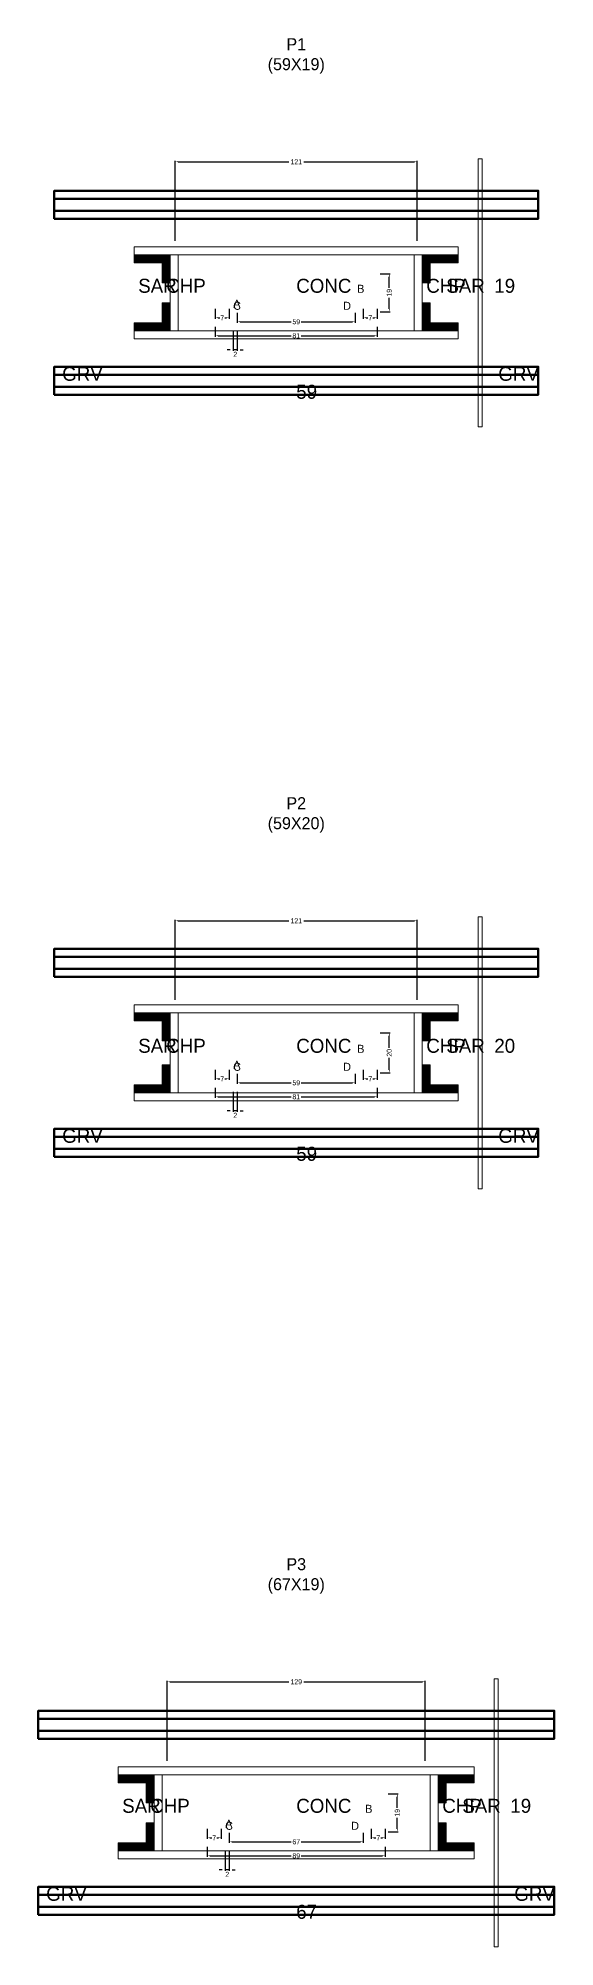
# Model space of a CAD drawing. Header units: centimetres. Extents: x -10500 to 4141, y -7986 to 295.
# Drawn here: x -129 to 129, y -687 to 267 of the extents above; entities that cross this region are included whole.
import ezdxf

# ---------------------------------------------------------------- set-up
doc = ezdxf.new("R2010")
doc.units = ezdxf.units.CM
for name, color, linetype in [('COTA', 241, 'Continuous'), ('GRAVATA', 224, 'Continuous'), ('Hachura', 251, 'Continuous'), ('NOMENCLATURA', 7, 'Continuous'), ('SARRAFO', 251, 'Continuous'), ('Texto Seção', 7, 'Continuous')]:
    doc.layers.add(name, color=color, linetype=linetype)
doc.dimstyles.new('cotax2', dxfattribs={"dimtxt": 2.5, "dimasz": 1.5, "dimexe": 0.5, "dimexo": 0.5, "dimgap": 0.5, "dimtad": 1, "dimcen": 2.5, "dimazin": 3, "dimtfac": 1, "dimtmove": 0, "dimatfit": 3})

# ---------------------------------------------------------------- blocks, each defined once
blk = doc.blocks.new('_CLOSEDFILLED')
at = {"color": 0, "linetype": 'BYBLOCK'}
blk.add_solid([(-1, 0.16), (0, 0), (-1, -0.16)], dxfattribs=at)
blk = doc.blocks.new('*D14')
for p, q in [((-40.5, 123), (-40.5, 118)), ((-39, 118.5), (-2.5, 118.5)), ((2.5, 118.5), (39, 118.5)), ((40.5, 123), (40.5, 118))]:
    blk.add_line(p, q)
at = {"layer": 'Defpoints'}
for p in [(-40.5, 123.5), (-40.5, 118.5), (40.5, 123.5)]:
    blk.add_point(p, dxfattribs=at)
at = {"layer": 'COTA', "xscale": 1.5, "yscale": 1.5, "rotation": 180}
blk.add_blockref('_CLOSEDFILLED', (-40.5, 118.5), dxfattribs=at)
at = {"layer": 'COTA', "xscale": 1.5, "yscale": 1.5}
blk.add_blockref('_CLOSEDFILLED', (40.5, 118.5), dxfattribs=at)
at = {"layer": 'COTA', "insert": (0, 118.5), "char_height": 2.5, "attachment_point": 5}
blk.add_mtext('81', dxfattribs=at)
blk = doc.blocks.new('*D15')
for p, q in [((-29.5, 130), (-29.5, 125)), ((-28, 125.5), (-2.5, 125.5)), ((2.5, 125.5), (28, 125.5)), ((29.5, 130), (29.5, 125))]:
    blk.add_line(p, q)
at = {"layer": 'Defpoints'}
for p in [(-29.5, 130.5), (-29.5, 125.5), (29.5, 130.5)]:
    blk.add_point(p, dxfattribs=at)
at = {"layer": 'COTA', "xscale": 1.5, "yscale": 1.5, "rotation": 180}
blk.add_blockref('_CLOSEDFILLED', (-29.5, 125.5), dxfattribs=at)
at = {"layer": 'COTA', "xscale": 1.5, "yscale": 1.5}
blk.add_blockref('_CLOSEDFILLED', (29.5, 125.5), dxfattribs=at)
at = {"layer": 'COTA', "insert": (0, 125.5), "char_height": 2.5, "attachment_point": 5}
blk.add_mtext('59', dxfattribs=at)
blk = doc.blocks.new('*D16')
for p, q in [((42, 149.5), (47, 149.5)), ((46.5, 142.5), (46.5, 148)), ((46.5, 132), (46.5, 137.5)), ((42, 130.5), (47, 130.5))]:
    blk.add_line(p, q)
at = {"layer": 'Defpoints'}
for p in [(41.5, 149.5), (41.5, 130.5), (46.5, 130.5)]:
    blk.add_point(p, dxfattribs=at)
at = {"layer": 'COTA', "xscale": 1.5, "yscale": 1.5}
for p, rotation in [((46.5, 149.5), 90), ((46.5, 130.5), 270)]:
    blk.add_blockref('_CLOSEDFILLED', p, dxfattribs=dict(at, rotation=rotation))
at = {"layer": 'COTA', "insert": (46.5, 140), "char_height": 2.5, "attachment_point": 5, "rotation": 90}
blk.add_mtext('19', dxfattribs=at)
blk = doc.blocks.new('*D17')
for p, q in [((-40.5, 132), (-40.5, 127)), ((-39, 127.5), (-38.25, 127.5)), ((-35.75, 127.5), (-35, 127.5)), ((-33.5, 132), (-33.5, 127))]:
    blk.add_line(p, q)
at = {"layer": 'Defpoints'}
for p in [(-40.5, 132.5), (-40.5, 127.5), (-33.5, 132.5)]:
    blk.add_point(p, dxfattribs=at)
at = {"layer": 'COTA', "xscale": 1.5, "yscale": 1.5, "rotation": 180}
blk.add_blockref('_CLOSEDFILLED', (-40.5, 127.5), dxfattribs=at)
at = {"layer": 'COTA', "xscale": 1.5, "yscale": 1.5}
blk.add_blockref('_CLOSEDFILLED', (-33.5, 127.5), dxfattribs=at)
at = {"layer": 'COTA', "insert": (-37, 127.5), "char_height": 2.5, "attachment_point": 5}
blk.add_mtext('7', dxfattribs=at)
blk = doc.blocks.new('*D18')
for p, q in [((33.5, 132), (33.5, 127)), ((35, 127.5), (35.75, 127.5)), ((38.25, 127.5), (39, 127.5)), ((40.5, 132), (40.5, 127))]:
    blk.add_line(p, q)
at = {"layer": 'Defpoints'}
for p in [(33.5, 132.5), (33.5, 127.5), (40.5, 132.5)]:
    blk.add_point(p, dxfattribs=at)
at = {"layer": 'COTA', "xscale": 1.5, "yscale": 1.5, "rotation": 180}
blk.add_blockref('_CLOSEDFILLED', (33.5, 127.5), dxfattribs=at)
at = {"layer": 'COTA', "xscale": 1.5, "yscale": 1.5}
blk.add_blockref('_CLOSEDFILLED', (40.5, 127.5), dxfattribs=at)
at = {"layer": 'COTA', "insert": (37, 127.5), "char_height": 2.5, "attachment_point": 5}
blk.add_mtext('7', dxfattribs=at)
blk = doc.blocks.new('*D19')
for p, q in [((-60.5, 166), (-60.5, 206)), ((-59, 205.5), (-3.75, 205.5)), ((3.75, 205.5), (59, 205.5)), ((60.5, 166), (60.5, 206))]:
    blk.add_line(p, q)
at = {"layer": 'Defpoints'}
for p in [(-60.5, 205.5), (-60.5, 165.5), (60.5, 165.5)]:
    blk.add_point(p, dxfattribs=at)
at = {"layer": 'COTA', "xscale": 1.5, "yscale": 1.5, "rotation": 180}
blk.add_blockref('_CLOSEDFILLED', (-60.5, 205.5), dxfattribs=at)
at = {"layer": 'COTA', "xscale": 1.5, "yscale": 1.5}
blk.add_blockref('_CLOSEDFILLED', (60.5, 205.5), dxfattribs=at)
at = {"layer": 'COTA', "insert": (0, 205.5), "char_height": 2.5, "attachment_point": 5}
blk.add_mtext('121', dxfattribs=at)
blk = doc.blocks.new('*D40')
for p, q in [((-40.5, -257.5), (-40.5, -262.5)), ((40.5, -257.5), (40.5, -262.5)), ((-39, -262), (-2.5, -262)), ((2.5, -262), (39, -262))]:
    blk.add_line(p, q)
at = {"layer": 'Defpoints'}
for p in [(-40.5, -257), (40.5, -257), (-40.5, -262)]:
    blk.add_point(p, dxfattribs=at)
at = {"layer": 'COTA', "xscale": 1.5, "yscale": 1.5, "rotation": 180}
blk.add_blockref('_CLOSEDFILLED', (-40.5, -262), dxfattribs=at)
at = {"layer": 'COTA', "xscale": 1.5, "yscale": 1.5}
blk.add_blockref('_CLOSEDFILLED', (40.5, -262), dxfattribs=at)
at = {"layer": 'COTA', "insert": (0, -262), "char_height": 2.5, "attachment_point": 5}
blk.add_mtext('81', dxfattribs=at)
blk = doc.blocks.new('*D41')
for p, q in [((-29.5, -250.5), (-29.5, -255.5)), ((-28, -255), (-2.5, -255)), ((2.5, -255), (28, -255)), ((29.5, -250.5), (29.5, -255.5))]:
    blk.add_line(p, q)
at = {"layer": 'Defpoints'}
for p in [(-29.5, -250), (-29.5, -255), (29.5, -250)]:
    blk.add_point(p, dxfattribs=at)
at = {"layer": 'COTA', "xscale": 1.5, "yscale": 1.5, "rotation": 180}
blk.add_blockref('_CLOSEDFILLED', (-29.5, -255), dxfattribs=at)
at = {"layer": 'COTA', "xscale": 1.5, "yscale": 1.5}
blk.add_blockref('_CLOSEDFILLED', (29.5, -255), dxfattribs=at)
at = {"layer": 'COTA', "insert": (0, -255), "char_height": 2.5, "attachment_point": 5}
blk.add_mtext('59', dxfattribs=at)
blk = doc.blocks.new('*D42')
for p, q in [((42, -230), (47, -230)), ((46.5, -237.5), (46.5, -231.5)), ((46.5, -248.5), (46.5, -242.5)), ((42, -250), (47, -250))]:
    blk.add_line(p, q)
at = {"layer": 'Defpoints'}
for p in [(41.5, -230), (41.5, -250), (46.5, -250)]:
    blk.add_point(p, dxfattribs=at)
at = {"layer": 'COTA', "xscale": 1.5, "yscale": 1.5}
for p, rotation in [((46.5, -230), 90), ((46.5, -250), 270)]:
    blk.add_blockref('_CLOSEDFILLED', p, dxfattribs=dict(at, rotation=rotation))
at = {"layer": 'COTA', "insert": (46.5, -240), "char_height": 2.5, "attachment_point": 5, "rotation": 90}
blk.add_mtext('20', dxfattribs=at)
blk = doc.blocks.new('*D43')
for p, q in [((-40.5, -248.5), (-40.5, -253.5)), ((-39, -253), (-38.25, -253)), ((-35.75, -253), (-35, -253)), ((-33.5, -248.5), (-33.5, -253.5))]:
    blk.add_line(p, q)
at = {"layer": 'Defpoints'}
for p in [(-40.5, -248), (-33.5, -248), (-40.5, -253)]:
    blk.add_point(p, dxfattribs=at)
at = {"layer": 'COTA', "xscale": 1.5, "yscale": 1.5, "rotation": 180}
blk.add_blockref('_CLOSEDFILLED', (-40.5, -253), dxfattribs=at)
at = {"layer": 'COTA', "xscale": 1.5, "yscale": 1.5}
blk.add_blockref('_CLOSEDFILLED', (-33.5, -253), dxfattribs=at)
at = {"layer": 'COTA', "insert": (-37, -253), "char_height": 2.5, "attachment_point": 5}
blk.add_mtext('7', dxfattribs=at)
blk = doc.blocks.new('*D44')
for p, q in [((33.5, -248.5), (33.5, -253.5)), ((35, -253), (35.75, -253)), ((38.25, -253), (39, -253)), ((40.5, -248.5), (40.5, -253.5))]:
    blk.add_line(p, q)
at = {"layer": 'Defpoints'}
for p in [(33.5, -248), (40.5, -248), (33.5, -253)]:
    blk.add_point(p, dxfattribs=at)
at = {"layer": 'COTA', "xscale": 1.5, "yscale": 1.5, "rotation": 180}
blk.add_blockref('_CLOSEDFILLED', (33.5, -253), dxfattribs=at)
at = {"layer": 'COTA', "xscale": 1.5, "yscale": 1.5}
blk.add_blockref('_CLOSEDFILLED', (40.5, -253), dxfattribs=at)
at = {"layer": 'COTA', "insert": (37, -253), "char_height": 2.5, "attachment_point": 5}
blk.add_mtext('7', dxfattribs=at)
blk = doc.blocks.new('*D45')
for p, q in [((-60.5, -213.5), (-60.5, -173.5)), ((-59, -174), (-3.75, -174)), ((3.75, -174), (59, -174)), ((60.5, -213.5), (60.5, -173.5))]:
    blk.add_line(p, q)
at = {"layer": 'Defpoints'}
for p in [(-60.5, -174), (-60.5, -214), (60.5, -214)]:
    blk.add_point(p, dxfattribs=at)
at = {"layer": 'COTA', "xscale": 1.5, "yscale": 1.5, "rotation": 180}
blk.add_blockref('_CLOSEDFILLED', (-60.5, -174), dxfattribs=at)
at = {"layer": 'COTA', "xscale": 1.5, "yscale": 1.5}
blk.add_blockref('_CLOSEDFILLED', (60.5, -174), dxfattribs=at)
at = {"layer": 'COTA', "insert": (0, -174), "char_height": 2.5, "attachment_point": 5}
blk.add_mtext('121', dxfattribs=at)
blk = doc.blocks.new('*D66')
for p, q in [((-44.5, -637), (-44.5, -642)), ((44.5, -637), (44.5, -642)), ((-43, -641.5), (-2.5, -641.5)), ((2.5, -641.5), (43, -641.5))]:
    blk.add_line(p, q)
at = {"layer": 'Defpoints'}
for p in [(-44.5, -636.5), (44.5, -636.5), (-44.5, -641.5)]:
    blk.add_point(p, dxfattribs=at)
at = {"layer": 'COTA', "xscale": 1.5, "yscale": 1.5, "rotation": 180}
blk.add_blockref('_CLOSEDFILLED', (-44.5, -641.5), dxfattribs=at)
at = {"layer": 'COTA', "xscale": 1.5, "yscale": 1.5}
blk.add_blockref('_CLOSEDFILLED', (44.5, -641.5), dxfattribs=at)
at = {"layer": 'COTA', "insert": (0, -641.5), "char_height": 2.5, "attachment_point": 5}
blk.add_mtext('89', dxfattribs=at)
blk = doc.blocks.new('*D67')
for p, q in [((-33.5, -630), (-33.5, -635)), ((-32, -634.5), (-2.5, -634.5)), ((2.5, -634.5), (32, -634.5)), ((33.5, -630), (33.5, -635))]:
    blk.add_line(p, q)
at = {"layer": 'Defpoints'}
for p in [(-33.5, -629.5), (33.5, -629.5), (-33.5, -634.5)]:
    blk.add_point(p, dxfattribs=at)
at = {"layer": 'COTA', "xscale": 1.5, "yscale": 1.5, "rotation": 180}
blk.add_blockref('_CLOSEDFILLED', (-33.5, -634.5), dxfattribs=at)
at = {"layer": 'COTA', "xscale": 1.5, "yscale": 1.5}
blk.add_blockref('_CLOSEDFILLED', (33.5, -634.5), dxfattribs=at)
at = {"layer": 'COTA', "insert": (0, -634.5), "char_height": 2.5, "attachment_point": 5}
blk.add_mtext('67', dxfattribs=at)
blk = doc.blocks.new('*D68')
for p, q in [((46, -610.5), (51, -610.5)), ((50.5, -617.5), (50.5, -612)), ((46, -629.5), (51, -629.5)), ((50.5, -628), (50.5, -622.5))]:
    blk.add_line(p, q)
at = {"layer": 'Defpoints'}
for p in [(45.5, -610.5), (45.5, -629.5), (50.5, -629.5)]:
    blk.add_point(p, dxfattribs=at)
at = {"layer": 'COTA', "xscale": 1.5, "yscale": 1.5}
for p, rotation in [((50.5, -610.5), 90), ((50.5, -629.5), 270)]:
    blk.add_blockref('_CLOSEDFILLED', p, dxfattribs=dict(at, rotation=rotation))
at = {"layer": 'COTA', "insert": (50.5, -620), "char_height": 2.5, "attachment_point": 5, "rotation": 90}
blk.add_mtext('19', dxfattribs=at)
blk = doc.blocks.new('*D69')
for p, q in [((-44.5, -628), (-44.5, -633)), ((-37.5, -628), (-37.5, -633)), ((-43, -632.5), (-42.25, -632.5)), ((-39.75, -632.5), (-39, -632.5))]:
    blk.add_line(p, q)
at = {"layer": 'Defpoints'}
for p in [(-44.5, -627.5), (-37.5, -627.5), (-44.5, -632.5)]:
    blk.add_point(p, dxfattribs=at)
at = {"layer": 'COTA', "xscale": 1.5, "yscale": 1.5, "rotation": 180}
blk.add_blockref('_CLOSEDFILLED', (-44.5, -632.5), dxfattribs=at)
at = {"layer": 'COTA', "xscale": 1.5, "yscale": 1.5}
blk.add_blockref('_CLOSEDFILLED', (-37.5, -632.5), dxfattribs=at)
at = {"layer": 'COTA', "insert": (-41, -632.5), "char_height": 2.5, "attachment_point": 5}
blk.add_mtext('7', dxfattribs=at)
blk = doc.blocks.new('*D70')
for p, q in [((37.5, -628), (37.5, -633)), ((44.5, -628), (44.5, -633)), ((39, -632.5), (39.75, -632.5)), ((42.25, -632.5), (43, -632.5))]:
    blk.add_line(p, q)
at = {"layer": 'Defpoints'}
for p in [(37.5, -627.5), (44.5, -627.5), (37.5, -632.5)]:
    blk.add_point(p, dxfattribs=at)
at = {"layer": 'COTA', "xscale": 1.5, "yscale": 1.5, "rotation": 180}
blk.add_blockref('_CLOSEDFILLED', (37.5, -632.5), dxfattribs=at)
at = {"layer": 'COTA', "xscale": 1.5, "yscale": 1.5}
blk.add_blockref('_CLOSEDFILLED', (44.5, -632.5), dxfattribs=at)
at = {"layer": 'COTA', "insert": (41, -632.5), "char_height": 2.5, "attachment_point": 5}
blk.add_mtext('7', dxfattribs=at)
blk = doc.blocks.new('*D71')
for p, q in [((-64.5, -594), (-64.5, -554)), ((-63, -554.5), (-3.75, -554.5)), ((3.75, -554.5), (63, -554.5)), ((64.5, -594), (64.5, -554))]:
    blk.add_line(p, q)
at = {"layer": 'Defpoints'}
for p in [(-64.5, -554.5), (-64.5, -594.5), (64.5, -594.5)]:
    blk.add_point(p, dxfattribs=at)
at = {"layer": 'COTA', "xscale": 1.5, "yscale": 1.5, "rotation": 180}
blk.add_blockref('_CLOSEDFILLED', (-64.5, -554.5), dxfattribs=at)
at = {"layer": 'COTA', "xscale": 1.5, "yscale": 1.5}
blk.add_blockref('_CLOSEDFILLED', (64.5, -554.5), dxfattribs=at)
at = {"layer": 'COTA', "insert": (0, -554.5), "char_height": 2.5, "attachment_point": 5}
blk.add_mtext('129', dxfattribs=at)

msp = doc.modelspace()

# ---------------------------------------------------------------- hatches: boundary and pattern name
at = {"layer": 'SARRAFO'}
h = msp.add_hatch(dxfattribs=at)
h.set_pattern_fill('SOLID', scale=2)
h.paths.add_polyline_path([(-81, 155), (-67, 155), (-67, 159), (-81, 159)])
h = msp.add_hatch(dxfattribs=at)
h.set_pattern_fill('SOLID', scale=2)
h.paths.add_polyline_path([(-67, 145), (-63, 145), (-63, 159), (-67, 159)])
h = msp.add_hatch(dxfattribs=at)
h.set_pattern_fill('SOLID', scale=2)
h.paths.add_polyline_path([(63, 145), (67, 145), (67, 159), (63, 159)])
h = msp.add_hatch(dxfattribs=at)
h.set_pattern_fill('SOLID', scale=2)
h.paths.add_polyline_path([(67, 155), (81, 155), (81, 159), (67, 159)])
h = msp.add_hatch(dxfattribs=at)
h.set_pattern_fill('SOLID', scale=2)
h.paths.add_polyline_path([(-67, 121), (-63, 121), (-63, 135), (-67, 135)])
h = msp.add_hatch(dxfattribs=at)
h.set_pattern_fill('SOLID', scale=2)
h.paths.add_polyline_path([(63, 121), (67, 121), (67, 135), (63, 135)])
h = msp.add_hatch(dxfattribs=at)
h.set_pattern_fill('SOLID', scale=2)
h.paths.add_polyline_path([(-81, 121), (-67, 121), (-67, 125), (-81, 125)])
h = msp.add_hatch(dxfattribs=at)
h.set_pattern_fill('SOLID', scale=2)
h.paths.add_polyline_path([(67, 121), (81, 121), (81, 125), (67, 125)])
h = msp.add_hatch(dxfattribs=at)
h.set_pattern_fill('SOLID', scale=2)
h.paths.add_polyline_path([(-81, -224), (-67, -224), (-67, -220), (-81, -220)])
h = msp.add_hatch(dxfattribs=at)
h.set_pattern_fill('SOLID', scale=2)
h.paths.add_polyline_path([(-67, -234), (-63, -234), (-63, -220), (-67, -220)])
h = msp.add_hatch(dxfattribs=at)
h.set_pattern_fill('SOLID', scale=2)
h.paths.add_polyline_path([(63, -234), (67, -234), (67, -220), (63, -220)])
h = msp.add_hatch(dxfattribs=at)
h.set_pattern_fill('SOLID', scale=2)
h.paths.add_polyline_path([(67, -224), (81, -224), (81, -220), (67, -220)])
h = msp.add_hatch(dxfattribs=at)
h.set_pattern_fill('SOLID', scale=2)
h.paths.add_polyline_path([(-67, -260), (-63, -260), (-63, -246), (-67, -246)])
h = msp.add_hatch(dxfattribs=at)
h.set_pattern_fill('SOLID', scale=2)
h.paths.add_polyline_path([(63, -260), (67, -260), (67, -246), (63, -246)])
h = msp.add_hatch(dxfattribs=at)
h.set_pattern_fill('SOLID', scale=2)
h.paths.add_polyline_path([(-81, -260), (-67, -260), (-67, -256), (-81, -256)])
h = msp.add_hatch(dxfattribs=at)
h.set_pattern_fill('SOLID', scale=2)
h.paths.add_polyline_path([(67, -260), (81, -260), (81, -256), (67, -256)])
h = msp.add_hatch(dxfattribs=at)
h.set_pattern_fill('SOLID', scale=2)
h.paths.add_polyline_path([(-89, -605), (-75, -605), (-75, -601), (-89, -601)])
h = msp.add_hatch(dxfattribs=at)
h.set_pattern_fill('SOLID', scale=2)
h.paths.add_polyline_path([(-75, -615), (-71, -615), (-71, -601), (-75, -601)])
h = msp.add_hatch(dxfattribs=at)
h.set_pattern_fill('SOLID', scale=2)
h.paths.add_polyline_path([(71, -615), (75, -615), (75, -601), (71, -601)])
h = msp.add_hatch(dxfattribs=at)
h.set_pattern_fill('SOLID', scale=2)
h.paths.add_polyline_path([(75, -605), (89, -605), (89, -601), (75, -601)])
h = msp.add_hatch(dxfattribs=at)
h.set_pattern_fill('SOLID', scale=2)
h.paths.add_polyline_path([(-75, -639), (-71, -639), (-71, -625), (-75, -625)])
h = msp.add_hatch(dxfattribs=at)
h.set_pattern_fill('SOLID', scale=2)
h.paths.add_polyline_path([(71, -639), (75, -639), (75, -625), (71, -625)])
h = msp.add_hatch(dxfattribs=at)
h.set_pattern_fill('SOLID', scale=2)
h.paths.add_polyline_path([(-89, -639), (-75, -639), (-75, -635), (-89, -635)])
h = msp.add_hatch(dxfattribs=at)
h.set_pattern_fill('SOLID', scale=2)
h.paths.add_polyline_path([(75, -639), (89, -639), (89, -635), (75, -635)])

# ---------------------------------------------------------------- linework, layer by layer
at = {"layer": 'GRAVATA', "lineweight": 50}
for points in [[(-121, 177), (121, 177), (121, 191), (-121, 191)], [(-121, 181), (121, 181), (121, 187), (-121, 187)], [(-121, 89), (121, 89), (121, 103), (-121, 103)], [(-121, 93), (121, 93), (121, 99), (-121, 99)], [(-121, -202), (121, -202), (121, -188), (-121, -188)], [(-121, -198), (121, -198), (121, -192), (-121, -192)], [(-121, -292), (121, -292), (121, -278), (-121, -278)], [(-121, -288), (121, -288), (121, -282), (-121, -282)], [(-129, -583), (129, -583), (129, -569), (-129, -569)], [(-129, -579), (129, -579), (129, -573), (-129, -573)], [(-129, -671), (129, -671), (129, -657), (-129, -657)], [(-129, -667), (129, -667), (129, -661), (-129, -661)]]:
    msp.add_lwpolyline(points, close=True, dxfattribs=at)
at = {"layer": 'Hachura', "lineweight": 13}
for points in [[(91, 73), (93, 73), (93, 207), (91, 207)], [(91, -308), (93, -308), (93, -172), (91, -172)], [(99, -687), (101, -687), (101, -553), (99, -553)]]:
    msp.add_lwpolyline(points, close=True, dxfattribs=at)
at = {"layer": 'Hachura', "lineweight": 18}
for points in [[(-81, 159), (81, 159), (81, 163), (-81, 163)], [(-63, 121), (-59, 121), (-59, 159), (-63, 159)], [(59, 121), (63, 121), (63, 159), (59, 159)], [(-81, 117), (81, 117), (81, 121), (-81, 121)], [(-81, -220), (81, -220), (81, -216), (-81, -216)], [(-63, -260), (-59, -260), (-59, -220), (-63, -220)], [(59, -260), (63, -260), (63, -220), (59, -220)], [(-81, -264), (81, -264), (81, -260), (-81, -260)], [(-89, -601), (89, -601), (89, -597), (-89, -597)], [(-71, -639), (-67, -639), (-67, -601), (-71, -601)], [(67, -639), (71, -639), (71, -601), (67, -601)], [(-89, -643), (89, -643), (89, -639), (-89, -639)]]:
    msp.add_lwpolyline(points, close=True, dxfattribs=at)
at = {"layer": 'SARRAFO', "lineweight": 13}
for points in [[(-81, 155), (-67, 155), (-67, 159), (-81, 159)], [(-67, 145), (-63, 145), (-63, 159), (-67, 159)], [(63, 145), (67, 145), (67, 159), (63, 159)], [(67, 155), (81, 155), (81, 159), (67, 159)], [(-67, 121), (-63, 121), (-63, 135), (-67, 135)], [(63, 121), (67, 121), (67, 135), (63, 135)], [(-81, 121), (-67, 121), (-67, 125), (-81, 125)], [(67, 121), (81, 121), (81, 125), (67, 125)], [(-81, -224), (-67, -224), (-67, -220), (-81, -220)], [(-67, -234), (-63, -234), (-63, -220), (-67, -220)], [(63, -234), (67, -234), (67, -220), (63, -220)], [(67, -224), (81, -224), (81, -220), (67, -220)], [(-67, -260), (-63, -260), (-63, -246), (-67, -246)], [(63, -260), (67, -260), (67, -246), (63, -246)], [(-81, -260), (-67, -260), (-67, -256), (-81, -256)], [(67, -260), (81, -260), (81, -256), (67, -256)], [(-89, -605), (-75, -605), (-75, -601), (-89, -601)], [(-75, -615), (-71, -615), (-71, -601), (-75, -601)], [(71, -615), (75, -615), (75, -601), (71, -601)], [(75, -605), (89, -605), (89, -601), (75, -601)], [(-75, -639), (-71, -639), (-71, -625), (-75, -625)], [(71, -639), (75, -639), (75, -625), (71, -625)], [(-89, -639), (-75, -639), (-75, -635), (-89, -635)], [(75, -639), (89, -639), (89, -635), (75, -635)]]:
    msp.add_lwpolyline(points, close=True, dxfattribs=at)

# ---------------------------------------------------------------- texts
at = {"layer": 'NOMENCLATURA'}
for s, p in [('B', (30.5, 140)), ('A', (-31.5, 132.5)), ('C', (-31.5, 131.5)), ('D', (23.5, 131.5)), ('B', (30.5, -240)), ('A', (-31.5, -248)), ('C', (-31.5, -249)), ('D', (23.5, -249)), ('B', (34.5, -620)), ('A', (-35.5, -627.5)), ('C', (-35.5, -628.5)), ('D', (27.5, -628.5))]:
    msp.add_text(s, height=4, dxfattribs=at).set_placement(p)
at = {"layer": 'NOMENCLATURA', "char_height": 6, "attachment_point": 8}
for s, insert in [('P1\\P(59X19)', (0, 249.5)), ('P2\\P(59X20)', (0, -130)), ('P3\\P(67X19)', (0, -510.5))]:
    msp.add_mtext(s, dxfattribs=dict(at, insert=insert))
at = {"layer": 'Texto Seção'}
for s, p in [('SAR', (-79, 140)), ('CHP', (-65, 140)), ('CONC', (0, 140)), ('CHP', (65, 140)), ('SAR', (75, 140)), ('19', (99, 140)), ('GRV', (-117, 96)), ('GRV', (101, 96)), ('59', (0, 87)), ('SAR', (-79, -240)), ('CHP', (-65, -240)), ('CONC', (0, -240)), ('CHP', (65, -240)), ('SAR', (75, -240)), ('20', (99, -240)), ('GRV', (-117, -285)), ('GRV', (101, -285)), ('59', (0, -294)), ('SAR', (-87, -620)), ('CHP', (-73, -620)), ('CONC', (0, -620)), ('CHP', (73, -620)), ('SAR', (83, -620)), ('19', (107, -620)), ('GRV', (-125, -664)), ('GRV', (109, -664)), ('67', (0, -673))]:
    msp.add_text(s, height=7, dxfattribs=at).set_placement(p)

# ---------------------------------------------------------------- dimensions: what is measured, and where the dimension line sits
at = {"layer": 'COTA'}
for base, p1, p2, picture, middle in [((-60.5, 205.5), (-60.5, 165.5), (60.5, 165.5), '*D19', (0, 205.5)), ((-40.5, 127.5), (-40.5, 132.5), (-33.5, 132.5), '*D17', (-37, 127.5)), ((-29.5, 125.5), (-29.5, 130.5), (29.5, 130.5), '*D15', (0, 125.5)), ((33.5, 127.5), (33.5, 132.5), (40.5, 132.5), '*D18', (37, 127.5)), ((-40.5, 118.5), (-40.5, 123.5), (40.5, 123.5), '*D14', (0, 118.5)), ((-60.5, -174), (-60.5, -214), (60.5, -214), '*D45', (0, -174)), ((-40.5, -253), (-40.5, -248), (-33.5, -248), '*D43', (-37, -253)), ((33.5, -253), (33.5, -248), (40.5, -248), '*D44', (37, -253)), ((-40.5, -262), (-40.5, -257), (40.5, -257), '*D40', (0, -262)), ((-29.5, -255), (-29.5, -250), (29.5, -250), '*D41', (0, -255)), ((-64.5, -554.5), (-64.5, -594.5), (64.5, -594.5), '*D71', (0, -554.5)), ((-44.5, -632.5), (-44.5, -627.5), (-37.5, -627.5), '*D69', (-41, -632.5)), ((-33.5, -634.5), (-33.5, -629.5), (33.5, -629.5), '*D67', (0, -634.5)), ((37.5, -632.5), (37.5, -627.5), (44.5, -627.5), '*D70', (41, -632.5)), ((-44.5, -641.5), (-44.5, -636.5), (44.5, -636.5), '*D66', (0, -641.5))]:
    dim = msp.add_linear_dim(base=base, p1=p1, p2=p2, dimstyle='cotax2', dxfattribs=at)
    dim.commit()
    dim.dimension.update_dxf_attribs({"geometry": picture, "text_midpoint": middle})
for base, p1, p2, picture, middle in [((46.5, 130.5), (41.5, 130.5), (41.5, 149.5), '*D16', (46.5, 140)), ((46.5, -250), (41.5, -250), (41.5, -230), '*D42', (46.5, -240)), ((50.5, -629.5), (45.5, -629.5), (45.5, -610.5), '*D68', (50.5, -620))]:
    dim = msp.add_linear_dim(base=base, p1=p1, p2=p2, angle=90, dimstyle='cotax2', dxfattribs=at)
    dim.commit()
    dim.dimension.update_dxf_attribs({"geometry": picture, "text_midpoint": middle})
for base, p1, p2 in [((-29.5, 111.5), (-29.5, 121.5), (-31.5, 121.5)), ((-29.5, -269), (-29.5, -259), (-31.5, -259)), ((-33.5, -648.5), (-33.5, -638.5), (-35.5, -638.5))]:
    msp.add_linear_dim(base=base, p1=p1, p2=p2, dimstyle='cotax2', dxfattribs=at).render()

doc.saveas('drawing.dxf')
